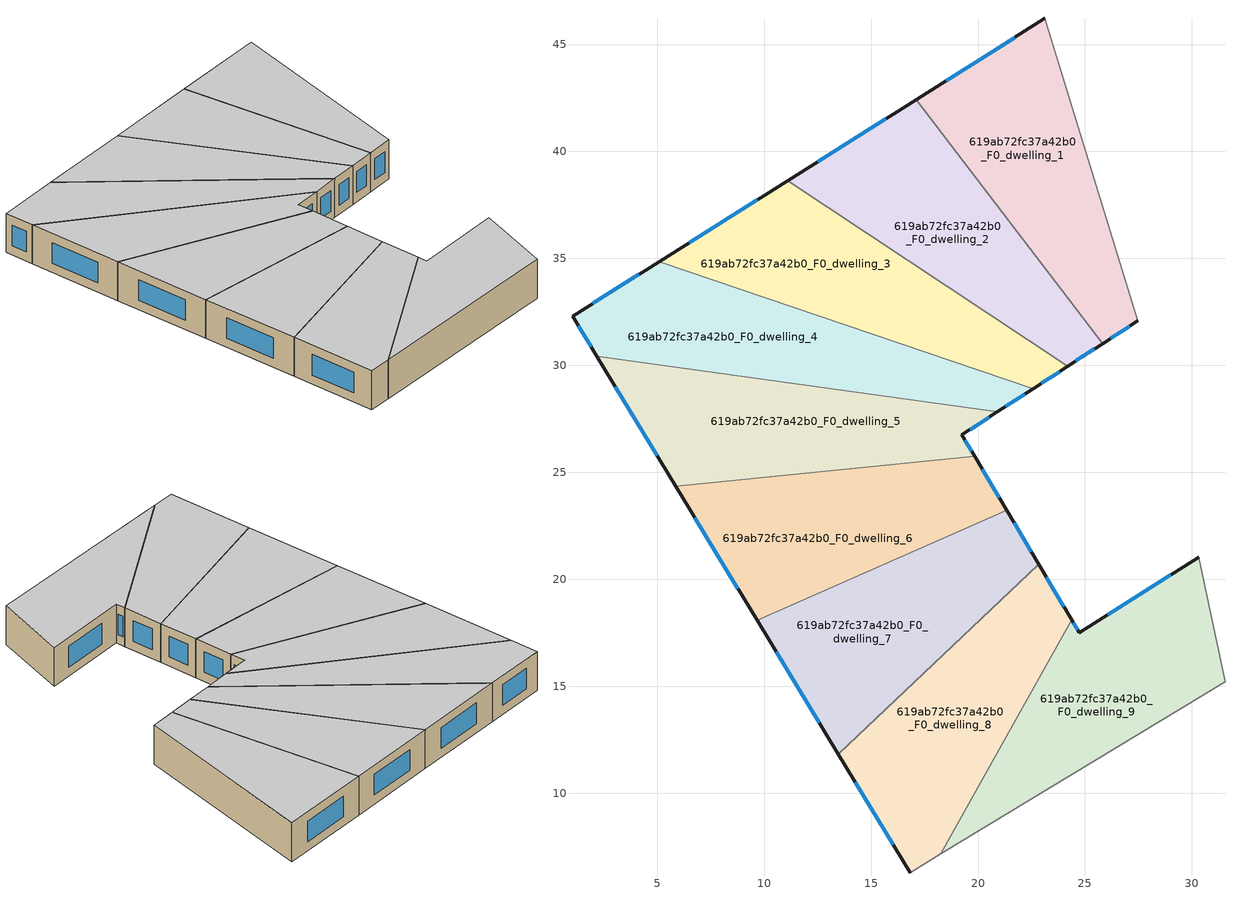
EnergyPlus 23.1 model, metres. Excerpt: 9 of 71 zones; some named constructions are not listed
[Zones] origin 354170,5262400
619ab72fc37a42b0_F0_dwelling_1
 floor ground (EU_floor_Construction): 23.12,46.22 27.48,32.09 25.83,31.02 17.11,42.43 z0
 wall outside (EU_wall_Construction): 25.83,31.02 27.48,32.09 / 23.12,46.22 17.11,42.43 z0:3
 wall to 619ab72fc37a42b0_F0_dwelling_2 (EU_wall_Construction): 17.11,42.43 25.83,31.02 z0:3
 wall to 619ab72fc37a42b0_F0_dwelling_0 (EU_wall_Construction): 27.48,32.09 23.12,46.22 z0:3
 window (EU_Window_Construction): 26.22,31.27 27.09,31.84 / 21.71,45.33 18.52,43.32 z0.7:2.3
 ceiling to 619ab72fc37a42b0_F1_dwelling_1 (EU_floor_Construction): 27.48,32.09 23.12,46.22 17.11,42.43 25.83,31.02 z3
619ab72fc37a42b0_F0_dwelling_2
 floor ground (EU_floor_Construction): 17.11,42.43 25.83,31.02 24.2,29.96 11.09,38.64 z0
 wall outside (EU_wall_Construction): 24.2,29.96 25.83,31.02 / 17.11,42.43 11.09,38.64 z0:3
 wall to 619ab72fc37a42b0_F0_dwelling_3 (EU_wall_Construction): 11.09,38.64 24.2,29.96 z0:3
 window (EU_Window_Construction): 24.58,30.21 25.44,30.77 / 15.69,41.54 12.51,39.53 z0.7:2.3
 ceiling to 619ab72fc37a42b0_F1_dwelling_2 (EU_floor_Construction): 25.83,31.02 17.11,42.43 11.09,38.64 24.2,29.96 z3
619ab72fc37a42b0_F0_dwelling_3
 floor ground (EU_floor_Construction): 24.2,29.96 22.58,28.91 5.09,34.85 11.09,38.64 z0
 wall outside (EU_wall_Construction): 22.58,28.91 24.2,29.96 / 11.09,38.64 5.09,34.85 z0:3
 wall to 619ab72fc37a42b0_F0_dwelling_4 (EU_wall_Construction): 5.09,34.85 22.58,28.91 z0:3
 window (EU_Window_Construction): 22.96,29.15 23.82,29.71 / 9.68,37.75 6.5,35.74 z0.7:2.3
 ceiling to 619ab72fc37a42b0_F1_dwelling_3 (EU_floor_Construction): 24.2,29.96 11.09,38.64 5.09,34.85 22.58,28.91 z3
619ab72fc37a42b0_F0_dwelling_4
 floor ground (EU_floor_Construction): 22.58,28.91 20.91,27.82 2.18,30.43 1.04,32.3 5.09,34.85 z0
 wall outside (EU_wall_Construction): 20.91,27.82 22.58,28.91 / 5.09,34.85 1.04,32.3 2.18,30.43 z0:3
 wall to 619ab72fc37a42b0_F0_dwelling_5 (EU_wall_Construction): 2.18,30.43 20.91,27.82 z0:3
 window (EU_Window_Construction): 21.3,28.08 22.19,28.65 / 1.31,31.86 1.91,30.87 / 4.14,34.25 1.99,32.9 z0.7:2.3
 ceiling to 619ab72fc37a42b0_F1_dwelling_4 (EU_floor_Construction): 22.58,28.91 5.09,34.85 1.04,32.3 2.18,30.43 20.91,27.82 z3
619ab72fc37a42b0_F0_dwelling_5
 floor ground (EU_floor_Construction): 20.91,27.82 19.24,26.75 19.84,25.74 5.87,24.34 2.18,30.43 z0
 wall outside (EU_wall_Construction): 19.84,25.74 19.24,26.75 20.91,27.82 / 2.18,30.43 5.87,24.34 z0:3
 wall to 619ab72fc37a42b0_F0_dwelling_6 (EU_wall_Construction): 5.87,24.34 19.84,25.74 z0:3
 window (EU_Window_Construction): 19.64,27 20.52,27.57 / 19.7,25.98 19.38,26.51 / 3.04,29 5,25.77 z0.7:2.3
 ceiling to 619ab72fc37a42b0_F1_dwelling_5 (EU_floor_Construction): 19.84,25.74 19.24,26.75 20.91,27.82 2.18,30.43 5.87,24.34 z3
619ab72fc37a42b0_F0_dwelling_6
 floor ground (EU_floor_Construction): 19.84,25.74 21.34,23.23 9.67,18.09 5.87,24.34 z0
 wall outside (EU_wall_Construction): 21.34,23.23 19.84,25.74 / 5.87,24.34 9.67,18.09 z0:3
 wall to 619ab72fc37a42b0_F0_dwelling_7 (EU_wall_Construction): 9.67,18.09 21.34,23.23 z0:3
 window (EU_Window_Construction): 20.98,23.82 20.19,25.15 / 6.76,22.87 8.78,19.56 z0.7:2.3
 ceiling to 619ab72fc37a42b0_F1_dwelling_6 (EU_floor_Construction): 21.34,23.23 19.84,25.74 5.87,24.34 9.67,18.09 z3
619ab72fc37a42b0_F0_dwelling_7
 floor ground (EU_floor_Construction): 21.34,23.23 22.84,20.7 13.47,11.82 9.67,18.09 z0
 wall outside (EU_wall_Construction): 22.84,20.7 21.34,23.23 / 9.67,18.09 13.47,11.82 z0:3
 wall to 619ab72fc37a42b0_F0_dwelling_8 (EU_wall_Construction): 13.47,11.82 22.84,20.7 z0:3
 window (EU_Window_Construction): 22.49,21.29 21.69,22.64 / 10.56,16.61 12.58,13.29 z0.7:2.3
 ceiling to 619ab72fc37a42b0_F1_dwelling_7 (EU_floor_Construction): 22.84,20.7 21.34,23.23 9.67,18.09 13.47,11.82 z3
619ab72fc37a42b0_F0_dwelling_8
 floor ground (EU_floor_Construction): 22.84,20.7 24.38,18.12 18.27,7.16 16.83,6.29 13.47,11.82 z0
 wall outside (EU_wall_Construction): 24.38,18.12 22.84,20.7 / 13.47,11.82 16.83,6.29 z0:3
 wall to 619ab72fc37a42b0_F0_dwelling_9 (EU_wall_Construction): 18.27,7.16 24.38,18.12 z0:3
 wall adiabatic (EU_wall_Construction): 16.83,6.29 18.27,7.16 z0:3
 window (EU_Window_Construction): 24.01,18.72 23.2,20.09 / 14.26,10.52 16.04,7.59 z0.7:2.3
 ceiling to 619ab72fc37a42b0_F1_dwelling_8 (EU_floor_Construction): 18.27,7.16 24.38,18.12 22.84,20.7 13.47,11.82 16.83,6.29 z3
619ab72fc37a42b0_F0_dwelling_9
 floor ground (EU_floor_Construction): 30.33,21.04 31.55,15.22 18.27,7.16 24.38,18.12 24.74,17.5 z0
 wall outside (EU_wall_Construction): 30.33,21.04 24.74,17.5 24.38,18.12 z0:3
 wall to 619ab72fc37a42b0_F0_dwelling_10 (EU_wall_Construction): 31.55,15.22 30.33,21.04 z0:3
 wall adiabatic (EU_wall_Construction): 18.27,7.16 31.55,15.22 z0:3
 window (EU_Window_Construction): 24.66,17.65 24.46,17.97 / 29.02,20.21 26.05,18.33 z0.7:2.3
 ceiling to 619ab72fc37a42b0_F1_dwelling_9 (EU_floor_Construction): 31.55,15.22 30.33,21.04 24.74,17.5 24.38,18.12 18.27,7.16 z3
[SCHEDULE:FILE] Column Number=1; Rows to Skip at Top=0; Number of Hours of Data=8760; Column Separator=Comma; Interpolate to Timestep=No; Minutes per Item=60; Adjust Schedule for Daylight Savings=Yes
Name | File
EU_Step8_GainSchedule_619ab72fc37a42b0_F1_dwelling_5_f000 | ../../schedules/619ab72fc37a42b0/619ab72fc37a42b0_F1_dwelling_5_f000_gain.csv
EU_Step8_GainSchedule_619ab72fc37a42b0_F1_dwelling_6_f000 | ../../schedules/619ab72fc37a42b0/619ab72fc37a42b0_F1_dwelling_6_f000_gain.csv
EU_Step8_GainSchedule_619ab72fc37a42b0_F1_dwelling_7_f000 | ../../schedules/619ab72fc37a42b0/619ab72fc37a42b0_F1_dwelling_7_f000_gain.csv
EU_Step8_GainSchedule_619ab72fc37a42b0_F1_dwelling_8_f000 | ../../schedules/619ab72fc37a42b0/619ab72fc37a42b0_F1_dwelling_8_f000_gain.csv
EU_Step8_GainSchedule_619ab72fc37a42b0_F1_dwelling_9_f000 | ../../schedules/619ab72fc37a42b0/619ab72fc37a42b0_F1_dwelling_9_f000_gain.csv
EU_Step8_GainSchedule_619ab72fc37a42b0_F1_dwelling_10_f000 | ../../schedules/619ab72fc37a42b0/619ab72fc37a42b0_F1_dwelling_10_f000_gain.csv
EU_Step8_GainSchedule_619ab72fc37a42b0_F1_dwelling_11_f000 | ../../schedules/619ab72fc37a42b0/619ab72fc37a42b0_F1_dwelling_11_f000_gain.csv
EU_Step8_GainSchedule_619ab72fc37a42b0_F1_dwelling_12_f000 | ../../schedules/619ab72fc37a42b0/619ab72fc37a42b0_F1_dwelling_12_f000_gain.csv
EU_Step8_GainSchedule_619ab72fc37a42b0_F1_dwelling_13_f000 | ../../schedules/619ab72fc37a42b0/619ab72fc37a42b0_F1_dwelling_13_f000_gain.csv
EU_Step8_GainSchedule_619ab72fc37a42b0_F1_dwelling_14_f000 | ../../schedules/619ab72fc37a42b0/619ab72fc37a42b0_F1_dwelling_14_f000_gain.csv
EU_Step8_GainSchedule_619ab72fc37a42b0_F1_dwelling_15_f000 | ../../schedules/619ab72fc37a42b0/619ab72fc37a42b0_F1_dwelling_15_f000_gain.csv
EU_Step8_GainSchedule_619ab72fc37a42b0_F1_dwelling_16_f000 | ../../schedules/619ab72fc37a42b0/619ab72fc37a42b0_F1_dwelling_16_f000_gain.csv
EU_Step8_GainSchedule_619ab72fc37a42b0_F1_dwelling_17_f000 | ../../schedules/619ab72fc37a42b0/619ab72fc37a42b0_F1_dwelling_17_f000_gain.csv
